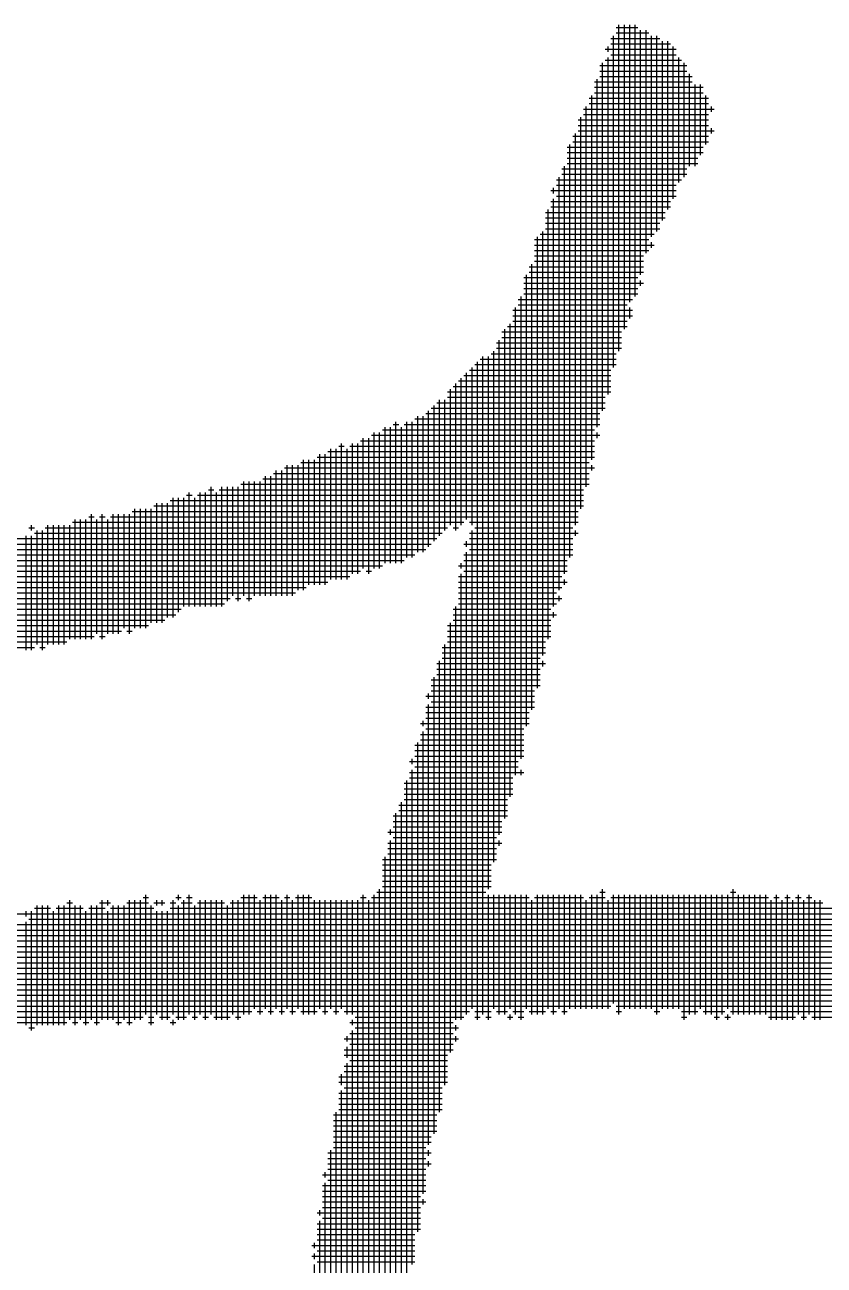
# Model space of a CAD drawing. Header units: feet. Extents: x 0 to 336400, y 0 to 237600.
# Drawn here: x 214969 to 215525, y 11275 to 12138 of the extents above; entities that cross this region are included whole.
import ezdxf

# ---------------------------------------------------------------- set-up
doc = ezdxf.new("R2010")
doc.units = ezdxf.units.FT
doc.header["$LTSCALE"] = 2200
doc.header["$MEASUREMENT"] = 0
doc.layers.add('CX-MISC', color=2, linetype='CONTINUOUS')

msp = doc.modelspace()

# ---------------------------------------------------------------- linework, layer by layer
at = {"layer": 'CX-MISC'}
for p, q in [((215379.93, 12135.91, 9817.04), (215395.05, 12135.91, 9817.04)), ((215381.82, 11911, 9817.04), (215381.82, 12137.8, 9817.04)), ((215385.6, 11926.12, 9817.04), (215385.6, 12137.8, 9817.04)), ((215389.38, 11945.02, 9817.04), (215389.38, 12137.8, 9817.04)), ((215393.16, 11948.8, 9817.04), (215393.16, 12137.8, 9817.04)), ((215396.94, 11963.92, 9817.04), (215396.94, 12134.02, 9817.04)), ((215400.72, 11979.04, 9817.04), (215400.72, 12134.02, 9817.04)), ((215376.15, 12128.35, 9817.04), (215410.17, 12128.35, 9817.04)), ((215378.04, 11899.66, 9817.04), (215378.04, 12130.24, 9817.04)), ((215379.93, 12132.13, 9817.04), (215402.61, 12132.13, 9817.04)), ((215404.5, 11990.38, 9817.04), (215404.5, 12130.24, 9817.04)), ((215408.28, 11994.16, 9817.04), (215408.28, 12130.24, 9817.04)), ((215412.06, 12001.72, 9817.04), (215412.06, 12126.46, 9817.04)), ((215415.84, 12009.28, 9817.04), (215415.84, 12126.46, 9817.04)), ((215372.37, 12120.79, 9817.04), (215421.51, 12120.79, 9817.04)), ((215374.26, 12118.9, 9817.04), (215374.26, 12122.68, 9817.04)), ((215376.15, 12124.57, 9817.04), (215417.73, 12124.57, 9817.04)), ((215376.15, 12117.01, 9817.04), (215421.51, 12117.01, 9817.04)), ((215419.62, 12016.84, 9817.04), (215419.62, 12122.68, 9817.04)), ((215368.59, 12109.45, 9817.04), (215429.07, 12109.45, 9817.04)), ((215370.48, 11869.42, 9817.04), (215370.48, 12111.34, 9817.04)), ((215372.37, 12113.23, 9817.04), (215425.29, 12113.23, 9817.04)), ((215374.26, 11880.76, 9817.04), (215374.26, 12115.12, 9817.04)), ((215423.4, 12028.18, 9817.04), (215423.4, 12115.12, 9817.04)), ((215427.18, 12031.96, 9817.04), (215427.18, 12111.34, 9817.04)), ((215366.7, 11858.08, 9817.04), (215366.7, 12100, 9817.04)), ((215368.59, 12105.67, 9817.04), (215429.07, 12105.67, 9817.04)), ((215368.59, 12101.89, 9817.04), (215432.85, 12101.89, 9817.04)), ((215430.96, 12039.52, 9817.04), (215430.96, 12103.78, 9817.04)), ((215364.81, 12098.11, 9817.04), (215432.85, 12098.11, 9817.04)), ((215364.81, 12094.33, 9817.04), (215440.41, 12094.33, 9817.04)), ((215364.81, 12090.55, 9817.04), (215440.41, 12090.55, 9817.04)), ((215434.74, 12039.52, 9817.04), (215434.74, 12096.22, 9817.04)), ((215438.52, 12047.08, 9817.04), (215438.52, 12096.22, 9817.04)), ((215361.03, 12086.77, 9817.04), (215444.19, 12086.77, 9817.04)), ((215361.03, 12082.99, 9817.04), (215444.19, 12082.99, 9817.04)), ((215362.92, 11835.4, 9817.04), (215362.92, 12088.66, 9817.04)), ((215442.3, 12054.64, 9817.04), (215442.3, 12088.66, 9817.04)), ((215355.36, 11801.38, 9817.04), (215355.36, 12073.54, 9817.04)), ((215357.25, 12079.21, 9817.04), (215447.97, 12079.21, 9817.04)), ((215357.25, 12075.43, 9817.04), (215444.19, 12075.43, 9817.04)), ((215359.14, 11816.5, 9817.04), (215359.14, 12081.1, 9817.04)), ((215446.08, 12077.32, 9817.04), (215446.08, 12081.1, 9817.04)), ((215353.47, 12071.65, 9817.04), (215444.19, 12071.65, 9817.04)), ((215353.47, 12067.87, 9817.04), (215444.19, 12067.87, 9817.04)), ((215446.08, 12062.2, 9817.04), (215446.08, 12065.98, 9817.04)), ((215349.69, 12060.31, 9817.04), (215444.19, 12060.31, 9817.04)), ((215349.69, 12056.53, 9817.04), (215444.19, 12056.53, 9817.04)), ((215351.58, 11790.04, 9817.04), (215351.58, 12062.2, 9817.04)), ((215353.47, 12064.09, 9817.04), (215447.97, 12064.09, 9817.04)), ((215345.91, 12052.75, 9817.04), (215440.41, 12052.75, 9817.04)), ((215345.91, 12048.97, 9817.04), (215440.41, 12048.97, 9817.04)), ((215347.8, 11767.36, 9817.04), (215347.8, 12054.64, 9817.04)), ((215344.02, 11756.02, 9817.04), (215344.02, 12039.52, 9817.04)), ((215345.91, 12045.19, 9817.04), (215436.63, 12045.19, 9817.04)), ((215345.91, 12041.41, 9817.04), (215436.63, 12041.41, 9817.04)), ((215338.35, 12030.07, 9817.04), (215425.29, 12030.07, 9817.04)), ((215340.24, 11744.68, 9817.04), (215340.24, 12031.96, 9817.04)), ((215342.13, 12037.63, 9817.04), (215429.07, 12037.63, 9817.04)), ((215342.13, 12033.85, 9817.04), (215429.07, 12033.85, 9817.04)), ((215334.57, 12022.51, 9817.04), (215421.51, 12022.51, 9817.04)), ((215336.46, 12020.62, 9817.04), (215336.46, 12024.4, 9817.04)), ((215338.35, 12026.29, 9817.04), (215421.51, 12026.29, 9817.04)), ((215334.57, 12014.95, 9817.04), (215417.73, 12014.95, 9817.04)), ((215336.46, 11733.34, 9817.04), (215336.46, 12016.84, 9817.04)), ((215338.35, 12018.73, 9817.04), (215421.51, 12018.73, 9817.04)), ((215330.79, 12007.39, 9817.04), (215413.95, 12007.39, 9817.04)), ((215332.68, 11710.66, 9817.04), (215332.68, 12009.28, 9817.04)), ((215334.57, 12011.17, 9817.04), (215417.73, 12011.17, 9817.04)), ((215330.79, 12003.61, 9817.04), (215413.95, 12003.61, 9817.04)), ((215330.79, 11999.83, 9817.04), (215410.17, 11999.83, 9817.04)), ((215330.79, 11996.05, 9817.04), (215410.17, 11996.05, 9817.04)), ((215323.23, 11988.49, 9817.04), (215402.61, 11988.49, 9817.04)), ((215325.12, 11676.64, 9817.04), (215325.12, 11990.38, 9817.04)), ((215327.01, 11992.27, 9817.04), (215406.39, 11992.27, 9817.04)), ((215328.9, 11699.32, 9817.04), (215328.9, 11994.16, 9817.04)), ((215323.23, 11984.71, 9817.04), (215406.39, 11984.71, 9817.04)), ((215323.23, 11980.93, 9817.04), (215402.61, 11980.93, 9817.04)), ((215404.5, 11982.82, 9817.04), (215404.5, 11986.6, 9817.04)), ((215319.45, 11969.59, 9817.04), (215398.83, 11969.59, 9817.04)), ((215321.34, 11661.52, 9817.04), (215321.34, 11971.48, 9817.04)), ((215323.23, 11977.15, 9817.04), (215398.83, 11977.15, 9817.04)), ((215323.23, 11973.37, 9817.04), (215398.83, 11973.37, 9817.04)), ((215315.67, 11962.03, 9817.04), (215395.05, 11962.03, 9817.04)), ((215317.56, 11650.18, 9817.04), (215317.56, 11963.92, 9817.04)), ((215319.45, 11965.81, 9817.04), (215398.83, 11965.81, 9817.04)), ((215315.67, 11958.25, 9817.04), (215398.83, 11958.25, 9817.04)), ((215315.67, 11954.47, 9817.04), (215395.05, 11954.47, 9817.04)), ((215396.94, 11956.36, 9817.04), (215396.94, 11960.14, 9817.04)), ((215311.89, 11946.91, 9817.04), (215391.27, 11946.91, 9817.04)), ((215313.78, 11627.5, 9817.04), (215313.78, 11948.8, 9817.04)), ((215315.67, 11950.69, 9817.04), (215395.05, 11950.69, 9817.04)), ((215308.11, 11939.35, 9817.04), (215391.27, 11939.35, 9817.04)), ((215308.11, 11935.57, 9817.04), (215391.27, 11935.57, 9817.04)), ((215310, 11616.16, 9817.04), (215310, 11941.24, 9817.04)), ((215311.89, 11943.13, 9817.04), (215387.49, 11943.13, 9817.04)), ((215389.38, 11933.68, 9817.04), (215389.38, 11941.24, 9817.04)), ((215304.33, 11928.01, 9817.04), (215387.49, 11928.01, 9817.04)), ((215306.22, 11601.04, 9817.04), (215306.22, 11929.9, 9817.04)), ((215308.11, 11931.79, 9817.04), (215387.49, 11931.79, 9817.04)), ((215298.66, 11574.58, 9817.04), (215298.66, 11918.56, 9817.04)), ((215300.55, 11924.23, 9817.04), (215383.71, 11924.23, 9817.04)), ((215300.55, 11920.45, 9817.04), (215383.71, 11920.45, 9817.04)), ((215302.44, 11585.92, 9817.04), (215302.44, 11926.12, 9817.04)), ((215292.99, 11909.11, 9817.04), (215379.93, 11909.11, 9817.04)), ((215294.88, 11555.68, 9817.04), (215294.88, 11911, 9817.04)), ((215296.77, 11916.67, 9817.04), (215383.71, 11916.67, 9817.04)), ((215296.77, 11912.89, 9817.04), (215383.71, 11912.89, 9817.04)), ((215281.65, 11901.55, 9817.04), (215379.93, 11901.55, 9817.04)), ((215283.54, 11446.06, 9817.04), (215283.54, 11903.44, 9817.04)), ((215285.43, 11905.33, 9817.04), (215379.93, 11905.33, 9817.04)), ((215287.32, 11449.84, 9817.04), (215287.32, 11907.22, 9817.04)), ((215291.1, 11536.78, 9817.04), (215291.1, 11907.22, 9817.04)), ((215272.2, 11790.04, 9817.04), (215272.2, 11892.1, 9817.04)), ((215274.09, 11893.99, 9817.04), (215376.15, 11893.99, 9817.04)), ((215275.98, 11793.82, 9817.04), (215275.98, 11895.88, 9817.04)), ((215277.87, 11897.77, 9817.04), (215376.15, 11897.77, 9817.04)), ((215279.76, 11790.04, 9817.04), (215279.76, 11899.66, 9817.04)), ((215264.64, 11790.04, 9817.04), (215264.64, 11884.54, 9817.04)), ((215266.53, 11886.43, 9817.04), (215376.15, 11886.43, 9817.04)), ((215268.42, 11786.26, 9817.04), (215268.42, 11888.32, 9817.04)), ((215270.31, 11890.21, 9817.04), (215376.15, 11890.21, 9817.04)), ((215255.19, 11875.09, 9817.04), (215372.37, 11875.09, 9817.04)), ((215257.08, 11782.48, 9817.04), (215257.08, 11876.98, 9817.04)), ((215260.86, 11786.26, 9817.04), (215260.86, 11876.98, 9817.04)), ((215262.75, 11882.65, 9817.04), (215376.15, 11882.65, 9817.04)), ((215262.75, 11878.87, 9817.04), (215372.37, 11878.87, 9817.04)), ((215247.63, 11867.53, 9817.04), (215368.59, 11867.53, 9817.04)), ((215249.52, 11774.92, 9817.04), (215249.52, 11869.42, 9817.04)), ((215251.41, 11871.31, 9817.04), (215372.37, 11871.31, 9817.04)), ((215253.3, 11778.7, 9817.04), (215253.3, 11873.2, 9817.04)), ((215219.28, 11763.58, 9817.04), (215219.28, 11858.08, 9817.04)), ((215223.06, 11763.58, 9817.04), (215223.06, 11858.08, 9817.04)), ((215224.95, 11859.97, 9817.04), (215228.73, 11859.97, 9817.04)), ((215226.84, 11763.58, 9817.04), (215226.84, 11861.86, 9817.04)), ((215230.62, 11763.58, 9817.04), (215230.62, 11858.08, 9817.04)), ((215232.51, 11859.97, 9817.04), (215368.59, 11859.97, 9817.04)), ((215234.4, 11767.36, 9817.04), (215234.4, 11861.86, 9817.04)), ((215238.18, 11767.36, 9817.04), (215238.18, 11861.86, 9817.04)), ((215240.07, 11863.75, 9817.04), (215368.59, 11863.75, 9817.04)), ((215241.96, 11771.14, 9817.04), (215241.96, 11865.64, 9817.04)), ((215245.74, 11771.14, 9817.04), (215245.74, 11865.64, 9817.04)), ((215204.16, 11759.8, 9817.04), (215204.16, 11850.52, 9817.04)), ((215207.94, 11756.02, 9817.04), (215207.94, 11850.52, 9817.04)), ((215209.83, 11852.41, 9817.04), (215368.59, 11852.41, 9817.04)), ((215211.72, 11759.8, 9817.04), (215211.72, 11854.3, 9817.04)), ((215215.5, 11759.8, 9817.04), (215215.5, 11854.3, 9817.04)), ((215217.39, 11856.19, 9817.04), (215364.81, 11856.19, 9817.04)), ((215366.7, 11850.52, 9817.04), (215366.7, 11854.3, 9817.04)), ((215179.59, 11841.07, 9817.04), (215364.81, 11841.07, 9817.04)), ((215181.48, 11752.24, 9817.04), (215181.48, 11842.96, 9817.04)), ((215185.26, 11752.24, 9817.04), (215185.26, 11842.96, 9817.04)), ((215187.15, 11844.85, 9817.04), (215190.93, 11844.85, 9817.04)), ((215189.04, 11752.24, 9817.04), (215189.04, 11846.74, 9817.04)), ((215192.82, 11752.24, 9817.04), (215192.82, 11842.96, 9817.04)), ((215194.71, 11844.85, 9817.04), (215364.81, 11844.85, 9817.04)), ((215196.6, 11756.02, 9817.04), (215196.6, 11846.74, 9817.04)), ((215200.38, 11756.02, 9817.04), (215200.38, 11846.74, 9817.04)), ((215202.27, 11848.63, 9817.04), (215364.81, 11848.63, 9817.04)), ((215151.24, 11740.9, 9817.04), (215151.24, 11831.62, 9817.04)), ((215155.02, 11740.9, 9817.04), (215155.02, 11831.62, 9817.04)), ((215158.8, 11744.68, 9817.04), (215158.8, 11831.62, 9817.04)), ((215160.69, 11833.51, 9817.04), (215361.03, 11833.51, 9817.04)), ((215162.58, 11744.68, 9817.04), (215162.58, 11835.4, 9817.04)), ((215166.36, 11748.46, 9817.04), (215166.36, 11835.4, 9817.04)), ((215170.14, 11748.46, 9817.04), (215170.14, 11835.4, 9817.04)), ((215172.03, 11837.29, 9817.04), (215364.81, 11837.29, 9817.04)), ((215173.92, 11748.46, 9817.04), (215173.92, 11839.18, 9817.04)), ((215177.7, 11748.46, 9817.04), (215177.7, 11839.18, 9817.04)), ((215362.92, 11827.84, 9817.04), (215362.92, 11831.62, 9817.04)), ((215136.12, 11740.9, 9817.04), (215136.12, 11824.06, 9817.04)), ((215139.9, 11740.9, 9817.04), (215139.9, 11824.06, 9817.04)), ((215141.79, 11825.95, 9817.04), (215361.03, 11825.95, 9817.04)), ((215143.68, 11740.9, 9817.04), (215143.68, 11827.84, 9817.04)), ((215147.46, 11740.9, 9817.04), (215147.46, 11827.84, 9817.04)), ((215149.35, 11829.73, 9817.04), (215364.81, 11829.73, 9817.04)), ((215096.43, 11814.61, 9817.04), (215100.21, 11814.61, 9817.04)), ((215098.32, 11733.34, 9817.04), (215098.32, 11816.5, 9817.04)), ((215103.99, 11814.61, 9817.04), (215357.25, 11814.61, 9817.04)), ((215105.88, 11733.34, 9817.04), (215105.88, 11816.5, 9817.04)), ((215109.66, 11737.12, 9817.04), (215109.66, 11816.5, 9817.04)), ((215113.44, 11740.9, 9817.04), (215113.44, 11816.5, 9817.04)), ((215117.22, 11737.12, 9817.04), (215117.22, 11816.5, 9817.04)), ((215119.11, 11818.39, 9817.04), (215361.03, 11818.39, 9817.04)), ((215121, 11740.9, 9817.04), (215121, 11820.28, 9817.04)), ((215124.78, 11737.12, 9817.04), (215124.78, 11820.28, 9817.04)), ((215128.56, 11740.9, 9817.04), (215128.56, 11820.28, 9817.04)), ((215132.34, 11740.9, 9817.04), (215132.34, 11820.28, 9817.04)), ((215134.23, 11822.17, 9817.04), (215361.03, 11822.17, 9817.04)), ((215069.97, 11807.05, 9817.04), (215357.25, 11807.05, 9817.04)), ((215071.86, 11725.78, 9817.04), (215071.86, 11808.94, 9817.04)), ((215075.64, 11729.56, 9817.04), (215075.64, 11808.94, 9817.04)), ((215079.42, 11733.34, 9817.04), (215079.42, 11808.94, 9817.04)), ((215081.31, 11810.83, 9817.04), (215085.09, 11810.83, 9817.04)), ((215083.2, 11733.34, 9817.04), (215083.2, 11812.72, 9817.04)), ((215086.98, 11733.34, 9817.04), (215086.98, 11808.94, 9817.04)), ((215088.87, 11810.83, 9817.04), (215357.25, 11810.83, 9817.04)), ((215090.76, 11733.34, 9817.04), (215090.76, 11812.72, 9817.04)), ((215094.54, 11733.34, 9817.04), (215094.54, 11812.72, 9817.04)), ((215102.1, 11733.34, 9817.04), (215102.1, 11812.72, 9817.04)), ((215015.16, 11710.66, 9817.04), (215015.16, 11797.6, 9817.04)), ((215022.72, 11710.66, 9817.04), (215022.72, 11797.6, 9817.04)), ((215030.28, 11714.44, 9817.04), (215030.28, 11797.6, 9817.04)), ((215034.06, 11714.44, 9817.04), (215034.06, 11797.6, 9817.04)), ((215037.84, 11718.22, 9817.04), (215037.84, 11797.6, 9817.04)), ((215041.62, 11714.44, 9817.04), (215041.62, 11797.6, 9817.04)), ((215043.51, 11799.49, 9817.04), (215353.47, 11799.49, 9817.04)), ((215045.4, 11718.22, 9817.04), (215045.4, 11801.38, 9817.04)), ((215049.18, 11718.22, 9817.04), (215049.18, 11801.38, 9817.04)), ((215052.96, 11718.22, 9817.04), (215052.96, 11801.38, 9817.04)), ((215056.74, 11722, 9817.04), (215056.74, 11801.38, 9817.04)), ((215058.63, 11803.27, 9817.04), (215357.25, 11803.27, 9817.04)), ((215060.52, 11722, 9817.04), (215060.52, 11805.16, 9817.04)), ((215064.3, 11722, 9817.04), (215064.3, 11805.16, 9817.04)), ((215068.08, 11725.78, 9817.04), (215068.08, 11805.16, 9817.04)), ((214973.58, 11786.26, 9817.04), (214973.58, 11790.04, 9817.04)), ((214984.92, 11706.88, 9817.04), (214984.92, 11790.04, 9817.04)), ((214988.7, 11706.88, 9817.04), (214988.7, 11790.04, 9817.04)), ((214992.48, 11706.88, 9817.04), (214992.48, 11790.04, 9817.04)), ((214996.26, 11706.88, 9817.04), (214996.26, 11790.04, 9817.04)), ((215000.04, 11710.66, 9817.04), (215000.04, 11790.04, 9817.04)), ((215001.93, 11791.93, 9817.04), (215274.09, 11791.93, 9817.04)), ((215003.82, 11710.66, 9817.04), (215003.82, 11793.82, 9817.04)), ((215007.6, 11710.66, 9817.04), (215007.6, 11793.82, 9817.04)), ((215011.38, 11710.66, 9817.04), (215011.38, 11793.82, 9817.04)), ((215013.27, 11795.71, 9817.04), (215017.05, 11795.71, 9817.04)), ((215018.94, 11714.44, 9817.04), (215018.94, 11793.82, 9817.04)), ((215020.83, 11795.71, 9817.04), (215024.61, 11795.71, 9817.04)), ((215026.5, 11714.44, 9817.04), (215026.5, 11793.82, 9817.04)), ((215028.39, 11795.71, 9817.04), (215353.47, 11795.71, 9817.04)), ((215277.87, 11791.93, 9817.04), (215353.47, 11791.93, 9817.04)), ((214952.79, 11780.59, 9817.04), (215255.19, 11780.59, 9817.04)), ((214969.8, 11703.1, 9817.04), (214969.8, 11782.48, 9817.04)), ((214971.69, 11788.15, 9817.04), (214975.47, 11788.15, 9817.04)), ((214973.58, 11703.1, 9817.04), (214973.58, 11782.48, 9817.04)), ((214975.47, 11784.37, 9817.04), (215258.97, 11784.37, 9817.04)), ((214977.36, 11706.88, 9817.04), (214977.36, 11786.26, 9817.04)), ((214981.14, 11703.1, 9817.04), (214981.14, 11786.26, 9817.04)), ((214983.03, 11788.15, 9817.04), (215262.75, 11788.15, 9817.04)), ((215266.53, 11788.15, 9817.04), (215270.31, 11788.15, 9817.04)), ((215277.87, 11784.37, 9817.04), (215353.47, 11784.37, 9817.04)), ((215277.87, 11780.59, 9817.04), (215349.69, 11780.59, 9817.04)), ((215279.76, 11453.62, 9817.04), (215279.76, 11786.26, 9817.04)), ((215281.65, 11788.15, 9817.04), (215349.69, 11788.15, 9817.04)), ((215351.58, 11782.48, 9817.04), (215351.58, 11786.26, 9817.04)), ((214930.11, 11773.03, 9817.04), (215247.63, 11773.03, 9817.04)), ((214941.45, 11776.81, 9817.04), (215251.41, 11776.81, 9817.04)), ((215274.09, 11776.81, 9817.04), (215349.69, 11776.81, 9817.04)), ((215275.98, 11774.92, 9817.04), (215275.98, 11778.7, 9817.04)), ((215275.98, 11449.84, 9817.04), (215275.98, 11771.14, 9817.04)), ((215277.87, 11773.03, 9817.04), (215349.69, 11773.03, 9817.04)), ((214850.73, 11765.47, 9817.04), (215232.51, 11765.47, 9817.04)), ((214884.75, 11769.25, 9817.04), (215240.07, 11769.25, 9817.04)), ((215272.2, 11759.8, 9817.04), (215272.2, 11763.58, 9817.04)), ((215274.09, 11769.25, 9817.04), (215349.69, 11769.25, 9817.04)), ((215274.09, 11765.47, 9817.04), (215345.91, 11765.47, 9817.04)), ((214805.37, 11754.13, 9817.04), (215194.71, 11754.13, 9817.04)), ((214820.49, 11757.91, 9817.04), (215202.27, 11757.91, 9817.04)), ((214831.83, 11761.69, 9817.04), (215217.39, 11761.69, 9817.04)), ((215206.05, 11757.91, 9817.04), (215209.83, 11757.91, 9817.04)), ((215270.31, 11761.69, 9817.04), (215345.91, 11761.69, 9817.04)), ((215270.31, 11754.13, 9817.04), (215342.13, 11754.13, 9817.04)), ((215272.2, 11446.06, 9817.04), (215272.2, 11756.02, 9817.04)), ((215274.09, 11757.91, 9817.04), (215345.91, 11757.91, 9817.04)), ((214756.23, 11746.57, 9817.04), (215164.47, 11746.57, 9817.04)), ((214782.69, 11750.35, 9817.04), (215179.59, 11750.35, 9817.04)), ((215270.31, 11750.35, 9817.04), (215345.91, 11750.35, 9817.04)), ((215270.31, 11746.57, 9817.04), (215342.13, 11746.57, 9817.04)), ((215344.02, 11748.46, 9817.04), (215344.02, 11752.24, 9817.04)), ((214695.75, 11739.01, 9817.04), (215111.55, 11739.01, 9817.04)), ((214729.77, 11742.79, 9817.04), (215156.91, 11742.79, 9817.04)), ((215115.33, 11739.01, 9817.04), (215119.11, 11739.01, 9817.04)), ((215122.89, 11739.01, 9817.04), (215126.67, 11739.01, 9817.04)), ((215270.31, 11742.79, 9817.04), (215338.35, 11742.79, 9817.04)), ((215270.31, 11739.01, 9817.04), (215342.13, 11739.01, 9817.04)), ((215340.24, 11737.12, 9817.04), (215340.24, 11740.9, 9817.04)), ((214661.73, 11731.45, 9817.04), (215077.53, 11731.45, 9817.04)), ((214673.07, 11735.23, 9817.04), (215107.77, 11735.23, 9817.04)), ((215266.53, 11731.45, 9817.04), (215334.57, 11731.45, 9817.04)), ((215268.42, 11446.06, 9817.04), (215268.42, 11733.34, 9817.04)), ((215270.31, 11735.23, 9817.04), (215338.35, 11735.23, 9817.04)), ((215336.46, 11725.78, 9817.04), (215336.46, 11729.56, 9817.04)), ((214574.79, 11720.11, 9817.04), (215054.85, 11720.11, 9817.04)), ((214593.69, 11723.89, 9817.04), (215066.19, 11723.89, 9817.04)), ((214642.83, 11727.67, 9817.04), (215073.75, 11727.67, 9817.04)), ((215262.75, 11720.11, 9817.04), (215334.57, 11720.11, 9817.04)), ((215264.64, 11423.38, 9817.04), (215264.64, 11722, 9817.04)), ((215266.53, 11727.67, 9817.04), (215338.35, 11727.67, 9817.04)), ((215266.53, 11723.89, 9817.04), (215334.57, 11723.89, 9817.04)), ((214291.29, 11716.33, 9817.04), (215035.95, 11716.33, 9817.04)), ((214295.07, 11712.55, 9817.04), (215017.05, 11712.55, 9817.04)), ((215020.83, 11712.55, 9817.04), (215024.61, 11712.55, 9817.04)), ((215039.73, 11716.33, 9817.04), (215043.51, 11716.33, 9817.04)), ((215262.75, 11716.33, 9817.04), (215334.57, 11716.33, 9817.04)), ((215262.75, 11712.55, 9817.04), (215334.57, 11712.55, 9817.04)), ((214302.63, 11708.77, 9817.04), (214998.15, 11708.77, 9817.04)), ((214306.41, 11704.99, 9817.04), (214975.47, 11704.99, 9817.04)), ((214979.25, 11704.99, 9817.04), (214983.03, 11704.99, 9817.04)), ((215258.97, 11704.99, 9817.04), (215330.79, 11704.99, 9817.04)), ((215260.86, 11400.7, 9817.04), (215260.86, 11706.88, 9817.04)), ((215262.75, 11708.77, 9817.04), (215330.79, 11708.77, 9817.04)), ((215255.19, 11693.65, 9817.04), (215330.79, 11693.65, 9817.04)), ((215257.08, 11381.8, 9817.04), (215257.08, 11695.54, 9817.04)), ((215258.97, 11701.21, 9817.04), (215330.79, 11701.21, 9817.04)), ((215258.97, 11697.43, 9817.04), (215327.01, 11697.43, 9817.04)), ((215328.9, 11691.76, 9817.04), (215328.9, 11695.54, 9817.04)), ((215255.19, 11689.87, 9817.04), (215327.01, 11689.87, 9817.04)), ((215255.19, 11686.09, 9817.04), (215327.01, 11686.09, 9817.04)), ((215251.41, 11682.31, 9817.04), (215327.01, 11682.31, 9817.04)), ((215251.41, 11678.53, 9817.04), (215327.01, 11678.53, 9817.04)), ((215253.3, 11366.68, 9817.04), (215253.3, 11684.2, 9817.04)), ((215247.63, 11670.97, 9817.04), (215323.23, 11670.97, 9817.04)), ((215249.52, 11669.08, 9817.04), (215249.52, 11672.86, 9817.04)), ((215251.41, 11674.75, 9817.04), (215323.23, 11674.75, 9817.04)), ((215247.63, 11663.41, 9817.04), (215323.23, 11663.41, 9817.04)), ((215247.63, 11659.63, 9817.04), (215319.45, 11659.63, 9817.04)), ((215249.52, 11359.12, 9817.04), (215249.52, 11665.3, 9817.04)), ((215251.41, 11667.19, 9817.04), (215323.23, 11667.19, 9817.04)), ((215243.85, 11652.07, 9817.04), (215319.45, 11652.07, 9817.04)), ((215245.74, 11650.18, 9817.04), (215245.74, 11653.96, 9817.04)), ((215247.63, 11655.85, 9817.04), (215319.45, 11655.85, 9817.04)), ((215243.85, 11644.51, 9817.04), (215315.67, 11644.51, 9817.04)), ((215245.74, 11325.1, 9817.04), (215245.74, 11646.4, 9817.04)), ((215247.63, 11648.29, 9817.04), (215315.67, 11648.29, 9817.04)), ((215240.07, 11636.95, 9817.04), (215315.67, 11636.95, 9817.04)), ((215240.07, 11633.17, 9817.04), (215315.67, 11633.17, 9817.04)), ((215241.96, 11298.64, 9817.04), (215241.96, 11638.84, 9817.04)), ((215243.85, 11640.73, 9817.04), (215315.67, 11640.73, 9817.04)), ((215236.29, 11625.61, 9817.04), (215311.89, 11625.61, 9817.04)), ((215238.18, 11623.72, 9817.04), (215238.18, 11627.5, 9817.04)), ((215240.07, 11629.39, 9817.04), (215315.67, 11629.39, 9817.04)), ((215236.29, 11618.05, 9817.04), (215315.67, 11618.05, 9817.04)), ((215238.18, 11275.96, 9817.04), (215238.18, 11619.94, 9817.04)), ((215240.07, 11621.83, 9817.04), (215311.89, 11621.83, 9817.04)), ((215313.78, 11616.16, 9817.04), (215313.78, 11619.94, 9817.04)), ((215232.51, 11610.49, 9817.04), (215308.11, 11610.49, 9817.04)), ((215234.4, 11249.5, 9817.04), (215234.4, 11612.38, 9817.04)), ((215236.29, 11614.27, 9817.04), (215308.11, 11614.27, 9817.04)), ((215232.51, 11606.71, 9817.04), (215308.11, 11606.71, 9817.04)), ((215232.51, 11602.93, 9817.04), (215308.11, 11602.93, 9817.04)), ((215232.51, 11599.15, 9817.04), (215304.33, 11599.15, 9817.04)), ((215228.73, 11595.37, 9817.04), (215304.33, 11595.37, 9817.04)), ((215228.73, 11591.59, 9817.04), (215304.33, 11591.59, 9817.04)), ((215230.62, 11219.26, 9817.04), (215230.62, 11597.26, 9817.04)), ((215224.95, 11587.81, 9817.04), (215304.33, 11587.81, 9817.04)), ((215224.95, 11584.03, 9817.04), (215300.55, 11584.03, 9817.04)), ((215226.84, 11207.92, 9817.04), (215226.84, 11589.7, 9817.04)), ((215221.17, 11576.47, 9817.04), (215300.55, 11576.47, 9817.04)), ((215223.06, 11574.58, 9817.04), (215223.06, 11578.36, 9817.04)), ((215224.95, 11580.25, 9817.04), (215300.55, 11580.25, 9817.04)), ((215221.17, 11568.91, 9817.04), (215300.55, 11568.91, 9817.04)), ((215221.17, 11565.13, 9817.04), (215296.77, 11565.13, 9817.04)), ((215223.06, 11189.02, 9817.04), (215223.06, 11570.8, 9817.04)), ((215224.95, 11572.69, 9817.04), (215296.77, 11572.69, 9817.04)), ((215298.66, 11567.02, 9817.04), (215298.66, 11570.8, 9817.04)), ((215217.39, 11557.57, 9817.04), (215296.77, 11557.57, 9817.04)), ((215219.28, 11143.66, 9817.04), (215219.28, 11559.46, 9817.04)), ((215221.17, 11561.35, 9817.04), (215296.77, 11561.35, 9817.04)), ((215217.39, 11553.79, 9817.04), (215292.99, 11553.79, 9817.04)), ((215217.39, 11550.01, 9817.04), (215292.99, 11550.01, 9817.04)), ((215217.39, 11546.23, 9817.04), (215292.99, 11546.23, 9817.04)), ((215217.39, 11542.45, 9817.04), (215292.99, 11542.45, 9817.04)), ((215217.39, 11538.67, 9817.04), (215292.99, 11538.67, 9817.04)), ((215051.07, 11531.11, 9817.04), (215054.85, 11531.11, 9817.04)), ((215052.96, 11449.84, 9817.04), (215052.96, 11533, 9817.04)), ((215073.75, 11531.11, 9817.04), (215077.53, 11531.11, 9817.04)), ((215075.64, 11529.22, 9817.04), (215075.64, 11533, 9817.04)), ((215081.31, 11531.11, 9817.04), (215085.09, 11531.11, 9817.04)), ((215083.2, 11449.84, 9817.04), (215083.2, 11533, 9817.04)), ((215119.11, 11531.11, 9817.04), (215130.45, 11531.11, 9817.04)), ((215121, 11449.84, 9817.04), (215121, 11533, 9817.04)), ((215124.78, 11449.84, 9817.04), (215124.78, 11533, 9817.04)), ((215128.56, 11453.62, 9817.04), (215128.56, 11533, 9817.04)), ((215134.23, 11531.11, 9817.04), (215145.57, 11531.11, 9817.04)), ((215136.12, 11453.62, 9817.04), (215136.12, 11533, 9817.04)), ((215139.9, 11449.84, 9817.04), (215139.9, 11533, 9817.04)), ((215143.68, 11453.62, 9817.04), (215143.68, 11533, 9817.04)), ((215149.35, 11531.11, 9817.04), (215153.13, 11531.11, 9817.04)), ((215151.24, 11453.62, 9817.04), (215151.24, 11533, 9817.04)), ((215156.91, 11531.11, 9817.04), (215168.25, 11531.11, 9817.04)), ((215158.8, 11453.62, 9817.04), (215158.8, 11533, 9817.04)), ((215162.58, 11449.84, 9817.04), (215162.58, 11533, 9817.04)), ((215166.36, 11449.84, 9817.04), (215166.36, 11533, 9817.04)), ((215202.27, 11531.11, 9817.04), (215206.05, 11531.11, 9817.04)), ((215204.16, 11041.6, 9817.04), (215204.16, 11533, 9817.04)), ((215209.83, 11531.11, 9817.04), (215319.45, 11531.11, 9817.04)), ((215211.72, 11109.64, 9817.04), (215211.72, 11533, 9817.04)), ((215213.61, 11534.89, 9817.04), (215289.21, 11534.89, 9817.04)), ((215215.5, 11132.32, 9817.04), (215215.5, 11536.78, 9817.04)), ((215291.1, 11446.06, 9817.04), (215291.1, 11533, 9817.04)), ((215294.88, 11453.62, 9817.04), (215294.88, 11533, 9817.04)), ((215298.66, 11449.84, 9817.04), (215298.66, 11533, 9817.04)), ((215302.44, 11449.84, 9817.04), (215302.44, 11533, 9817.04)), ((215306.22, 11453.62, 9817.04), (215306.22, 11533, 9817.04)), ((215310, 11449.84, 9817.04), (215310, 11533, 9817.04)), ((215313.78, 11446.06, 9817.04), (215313.78, 11533, 9817.04)), ((215317.56, 11453.62, 9817.04), (215317.56, 11533, 9817.04)), ((215323.23, 11531.11, 9817.04), (215357.25, 11531.11, 9817.04)), ((215325.12, 11449.84, 9817.04), (215325.12, 11533, 9817.04)), ((215328.9, 11449.84, 9817.04), (215328.9, 11533, 9817.04)), ((215332.68, 11453.62, 9817.04), (215332.68, 11533, 9817.04)), ((215336.46, 11449.84, 9817.04), (215336.46, 11533, 9817.04)), ((215340.24, 11453.62, 9817.04), (215340.24, 11533, 9817.04)), ((215344.02, 11449.84, 9817.04), (215344.02, 11533, 9817.04)), ((215347.8, 11453.62, 9817.04), (215347.8, 11533, 9817.04)), ((215351.58, 11453.62, 9817.04), (215351.58, 11533, 9817.04)), ((215355.36, 11453.62, 9817.04), (215355.36, 11533, 9817.04)), ((215361.03, 11531.11, 9817.04), (215372.37, 11531.11, 9817.04)), ((215362.92, 11453.62, 9817.04), (215362.92, 11533, 9817.04)), ((215366.7, 11453.62, 9817.04), (215366.7, 11533, 9817.04)), ((215368.59, 11534.89, 9817.04), (215372.37, 11534.89, 9817.04)), ((215370.48, 11453.62, 9817.04), (215370.48, 11536.78, 9817.04)), ((215376.15, 11531.11, 9817.04), (215485.77, 11531.11, 9817.04)), ((215378.04, 11457.4, 9817.04), (215378.04, 11533, 9817.04)), ((215381.82, 11449.84, 9817.04), (215381.82, 11533, 9817.04)), ((215385.6, 11453.62, 9817.04), (215385.6, 11533, 9817.04)), ((215389.38, 11453.62, 9817.04), (215389.38, 11533, 9817.04)), ((215393.16, 11453.62, 9817.04), (215393.16, 11533, 9817.04)), ((215396.94, 11453.62, 9817.04), (215396.94, 11533, 9817.04)), ((215400.72, 11453.62, 9817.04), (215400.72, 11533, 9817.04)), ((215404.5, 11453.62, 9817.04), (215404.5, 11533, 9817.04)), ((215408.28, 11449.84, 9817.04), (215408.28, 11533, 9817.04)), ((215412.06, 11453.62, 9817.04), (215412.06, 11533, 9817.04)), ((215415.84, 11453.62, 9817.04), (215415.84, 11533, 9817.04)), ((215419.62, 11453.62, 9817.04), (215419.62, 11533, 9817.04)), ((215423.4, 11453.62, 9817.04), (215423.4, 11533, 9817.04)), ((215427.18, 11446.06, 9817.04), (215427.18, 11533, 9817.04)), ((215430.96, 11449.84, 9817.04), (215430.96, 11533, 9817.04)), ((215434.74, 11449.84, 9817.04), (215434.74, 11533, 9817.04)), ((215438.52, 11453.62, 9817.04), (215438.52, 11533, 9817.04)), ((215442.3, 11449.84, 9817.04), (215442.3, 11533, 9817.04)), ((215446.08, 11449.84, 9817.04), (215446.08, 11533, 9817.04)), ((215449.86, 11446.06, 9817.04), (215449.86, 11533, 9817.04)), ((215453.64, 11449.84, 9817.04), (215453.64, 11533, 9817.04)), ((215457.42, 11453.62, 9817.04), (215457.42, 11533, 9817.04)), ((215459.31, 11534.89, 9817.04), (215463.09, 11534.89, 9817.04)), ((215461.2, 11449.84, 9817.04), (215461.2, 11536.78, 9817.04)), ((215464.98, 11449.84, 9817.04), (215464.98, 11533, 9817.04)), ((215468.76, 11449.84, 9817.04), (215468.76, 11533, 9817.04)), ((215472.54, 11449.84, 9817.04), (215472.54, 11533, 9817.04)), ((215476.32, 11449.84, 9817.04), (215476.32, 11533, 9817.04)), ((215480.1, 11449.84, 9817.04), (215480.1, 11533, 9817.04)), ((215483.88, 11449.84, 9817.04), (215483.88, 11533, 9817.04)), ((215489.55, 11531.11, 9817.04), (215493.33, 11531.11, 9817.04)), ((215491.44, 11446.06, 9817.04), (215491.44, 11533, 9817.04)), ((215497.11, 11531.11, 9817.04), (215500.89, 11531.11, 9817.04)), ((215499, 11446.06, 9817.04), (215499, 11533, 9817.04)), ((215504.67, 11531.11, 9817.04), (215508.45, 11531.11, 9817.04)), ((215506.56, 11449.84, 9817.04), (215506.56, 11533, 9817.04)), ((215512.23, 11531.11, 9817.04), (215516.01, 11531.11, 9817.04)), ((215514.12, 11449.84, 9817.04), (215514.12, 11533, 9817.04)), ((214969.8, 11517.88, 9817.04), (214969.8, 11521.66, 9817.04)), ((214973.58, 11438.5, 9817.04), (214973.58, 11521.66, 9817.04)), ((214975.47, 11523.55, 9817.04), (214986.81, 11523.55, 9817.04)), ((214977.36, 11442.28, 9817.04), (214977.36, 11525.44, 9817.04)), ((214981.14, 11442.28, 9817.04), (214981.14, 11525.44, 9817.04)), ((214984.92, 11442.28, 9817.04), (214984.92, 11525.44, 9817.04)), ((214988.7, 11442.28, 9817.04), (214988.7, 11521.66, 9817.04)), ((214990.59, 11523.55, 9817.04), (215009.49, 11523.55, 9817.04)), ((214992.48, 11442.28, 9817.04), (214992.48, 11525.44, 9817.04)), ((214996.26, 11442.28, 9817.04), (214996.26, 11525.44, 9817.04)), ((214998.15, 11527.33, 9817.04), (215001.93, 11527.33, 9817.04)), ((215000.04, 11446.06, 9817.04), (215000.04, 11529.22, 9817.04)), ((215003.82, 11442.28, 9817.04), (215003.82, 11525.44, 9817.04)), ((215007.6, 11446.06, 9817.04), (215007.6, 11525.44, 9817.04)), ((215011.38, 11442.28, 9817.04), (215011.38, 11521.66, 9817.04)), ((215013.27, 11523.55, 9817.04), (215024.61, 11523.55, 9817.04)), ((215015.16, 11446.06, 9817.04), (215015.16, 11525.44, 9817.04)), ((215018.94, 11442.28, 9817.04), (215018.94, 11525.44, 9817.04)), ((215020.83, 11527.33, 9817.04), (215028.39, 11527.33, 9817.04)), ((215022.72, 11446.06, 9817.04), (215022.72, 11529.22, 9817.04)), ((215026.5, 11525.44, 9817.04), (215026.5, 11529.22, 9817.04)), ((215026.5, 11446.06, 9817.04), (215026.5, 11521.66, 9817.04)), ((215028.39, 11523.55, 9817.04), (215058.63, 11523.55, 9817.04)), ((215030.28, 11446.06, 9817.04), (215030.28, 11525.44, 9817.04)), ((215034.06, 11442.28, 9817.04), (215034.06, 11525.44, 9817.04)), ((215037.84, 11446.06, 9817.04), (215037.84, 11525.44, 9817.04)), ((215039.73, 11527.33, 9817.04), (215054.85, 11527.33, 9817.04)), ((215041.62, 11442.28, 9817.04), (215041.62, 11529.22, 9817.04)), ((215045.4, 11446.06, 9817.04), (215045.4, 11529.22, 9817.04)), ((215049.18, 11446.06, 9817.04), (215049.18, 11529.22, 9817.04)), ((215056.74, 11442.28, 9817.04), (215056.74, 11525.44, 9817.04)), ((215058.63, 11527.33, 9817.04), (215066.19, 11527.33, 9817.04)), ((215060.52, 11525.44, 9817.04), (215060.52, 11529.22, 9817.04)), ((215060.52, 11449.84, 9817.04), (215060.52, 11521.66, 9817.04)), ((215064.3, 11525.44, 9817.04), (215064.3, 11529.22, 9817.04)), ((215064.3, 11446.06, 9817.04), (215064.3, 11521.66, 9817.04)), ((215068.08, 11446.06, 9817.04), (215068.08, 11521.66, 9817.04)), ((215069.97, 11527.33, 9817.04), (215073.75, 11527.33, 9817.04)), ((215069.97, 11523.55, 9817.04), (215606.73, 11523.55, 9817.04)), ((215071.86, 11449.84, 9817.04), (215071.86, 11529.22, 9817.04)), ((215075.64, 11446.06, 9817.04), (215075.64, 11525.44, 9817.04)), ((215077.53, 11527.33, 9817.04), (215085.09, 11527.33, 9817.04)), ((215079.42, 11446.06, 9817.04), (215079.42, 11529.22, 9817.04)), ((215086.98, 11446.06, 9817.04), (215086.98, 11525.44, 9817.04)), ((215088.87, 11527.33, 9817.04), (215107.77, 11527.33, 9817.04)), ((215090.76, 11449.84, 9817.04), (215090.76, 11529.22, 9817.04)), ((215094.54, 11446.06, 9817.04), (215094.54, 11529.22, 9817.04)), ((215098.32, 11449.84, 9817.04), (215098.32, 11529.22, 9817.04)), ((215102.1, 11446.06, 9817.04), (215102.1, 11529.22, 9817.04)), ((215105.88, 11446.06, 9817.04), (215105.88, 11529.22, 9817.04)), ((215109.66, 11446.06, 9817.04), (215109.66, 11525.44, 9817.04)), ((215111.55, 11527.33, 9817.04), (215523.57, 11527.33, 9817.04)), ((215113.44, 11449.84, 9817.04), (215113.44, 11529.22, 9817.04)), ((215117.22, 11446.06, 9817.04), (215117.22, 11529.22, 9817.04)), ((215132.34, 11449.84, 9817.04), (215132.34, 11529.22, 9817.04)), ((215147.46, 11449.84, 9817.04), (215147.46, 11529.22, 9817.04)), ((215155.02, 11449.84, 9817.04), (215155.02, 11529.22, 9817.04)), ((215170.14, 11449.84, 9817.04), (215170.14, 11529.22, 9817.04)), ((215173.92, 11453.62, 9817.04), (215173.92, 11529.22, 9817.04)), ((215177.7, 11449.84, 9817.04), (215177.7, 11529.22, 9817.04)), ((215181.48, 11453.62, 9817.04), (215181.48, 11529.22, 9817.04)), ((215185.26, 11449.84, 9817.04), (215185.26, 11529.22, 9817.04)), ((215189.04, 11453.62, 9817.04), (215189.04, 11529.22, 9817.04)), ((215192.82, 11449.84, 9817.04), (215192.82, 11529.22, 9817.04)), ((215196.6, 11449.84, 9817.04), (215196.6, 11529.22, 9817.04)), ((215200.38, 11000.02, 9817.04), (215200.38, 11529.22, 9817.04)), ((215207.94, 11086.96, 9817.04), (215207.94, 11529.22, 9817.04)), ((215321.34, 11449.84, 9817.04), (215321.34, 11529.22, 9817.04)), ((215359.14, 11453.62, 9817.04), (215359.14, 11529.22, 9817.04)), ((215374.26, 11453.62, 9817.04), (215374.26, 11529.22, 9817.04)), ((215487.66, 11446.06, 9817.04), (215487.66, 11529.22, 9817.04)), ((215495.22, 11446.06, 9817.04), (215495.22, 11529.22, 9817.04)), ((215502.78, 11446.06, 9817.04), (215502.78, 11529.22, 9817.04)), ((215510.34, 11446.06, 9817.04), (215510.34, 11529.22, 9817.04)), ((215517.9, 11446.06, 9817.04), (215517.9, 11529.22, 9817.04)), ((215521.68, 11446.06, 9817.04), (215521.68, 11529.22, 9817.04)), ((214960.35, 11519.77, 9817.04), (215652.09, 11519.77, 9817.04)), ((214969.8, 11442.28, 9817.04), (214969.8, 11514.1, 9817.04)), ((214971.69, 11515.99, 9817.04), (215720.13, 11515.99, 9817.04)), ((214718.43, 11504.65, 9817.04), (215803.29, 11504.65, 9817.04)), ((214748.67, 11508.43, 9817.04), (215780.61, 11508.43, 9817.04)), ((214873.41, 11512.21, 9817.04), (215742.81, 11512.21, 9817.04)), ((214650.39, 11497.09, 9817.04), (215848.65, 11497.09, 9817.04)), ((214710.87, 11500.87, 9817.04), (215818.41, 11500.87, 9817.04)), ((214582.35, 11489.53, 9817.04), (215875.11, 11489.53, 9817.04)), ((214620.15, 11493.31, 9817.04), (215863.77, 11493.31, 9817.04)), ((214529.43, 11478.19, 9817.04), (215916.69, 11478.19, 9817.04)), ((214536.99, 11481.97, 9817.04), (215901.57, 11481.97, 9817.04)), ((214578.57, 11485.75, 9817.04), (215894.01, 11485.75, 9817.04)), ((214442.49, 11470.63, 9817.04), (215939.37, 11470.63, 9817.04)), ((214578.57, 11474.41, 9817.04), (215928.03, 11474.41, 9817.04)), ((214393.35, 11463.07, 9817.04), (215954.49, 11463.07, 9817.04)), ((214431.15, 11466.85, 9817.04), (215943.15, 11466.85, 9817.04)), ((214310.19, 11455.51, 9817.04), (215376.15, 11455.51, 9817.04)), ((214355.55, 11459.29, 9817.04), (215962.05, 11459.29, 9817.04)), ((215379.93, 11455.51, 9817.04), (215969.61, 11455.51, 9817.04)), ((214242.15, 11447.95, 9817.04), (215051.07, 11447.95, 9817.04)), ((214249.71, 11444.17, 9817.04), (214998.15, 11444.17, 9817.04)), ((214302.63, 11451.73, 9817.04), (215126.67, 11451.73, 9817.04)), ((215001.93, 11444.17, 9817.04), (215005.71, 11444.17, 9817.04)), ((215009.49, 11444.17, 9817.04), (215013.27, 11444.17, 9817.04)), ((215017.05, 11444.17, 9817.04), (215020.83, 11444.17, 9817.04)), ((215032.17, 11444.17, 9817.04), (215035.95, 11444.17, 9817.04)), ((215039.73, 11444.17, 9817.04), (215043.51, 11444.17, 9817.04)), ((215054.85, 11447.95, 9817.04), (215058.63, 11447.95, 9817.04)), ((215054.85, 11444.17, 9817.04), (215058.63, 11444.17, 9817.04)), ((215062.41, 11447.95, 9817.04), (215069.97, 11447.95, 9817.04)), ((215069.97, 11444.17, 9817.04), (215073.75, 11444.17, 9817.04)), ((215071.86, 11442.28, 9817.04), (215071.86, 11446.06, 9817.04)), ((215073.75, 11447.95, 9817.04), (215081.31, 11447.95, 9817.04)), ((215085.09, 11447.95, 9817.04), (215088.87, 11447.95, 9817.04)), ((215092.65, 11447.95, 9817.04), (215096.43, 11447.95, 9817.04)), ((215100.21, 11447.95, 9817.04), (215111.55, 11447.95, 9817.04)), ((215115.33, 11447.95, 9817.04), (215119.11, 11447.95, 9817.04)), ((215130.45, 11451.73, 9817.04), (215134.23, 11451.73, 9817.04)), ((215138.01, 11451.73, 9817.04), (215141.79, 11451.73, 9817.04)), ((215145.57, 11451.73, 9817.04), (215149.35, 11451.73, 9817.04)), ((215153.13, 11451.73, 9817.04), (215156.91, 11451.73, 9817.04)), ((215160.69, 11451.73, 9817.04), (215172.03, 11451.73, 9817.04)), ((215175.81, 11451.73, 9817.04), (215179.59, 11451.73, 9817.04)), ((215183.37, 11451.73, 9817.04), (215187.15, 11451.73, 9817.04)), ((215190.93, 11451.73, 9817.04), (215277.87, 11451.73, 9817.04)), ((215194.71, 11444.17, 9817.04), (215266.53, 11444.17, 9817.04)), ((215196.6, 11442.28, 9817.04), (215196.6, 11446.06, 9817.04)), ((215198.49, 11447.95, 9817.04), (215274.09, 11447.95, 9817.04)), ((215281.65, 11451.73, 9817.04), (215292.99, 11451.73, 9817.04)), ((215281.65, 11447.95, 9817.04), (215285.43, 11447.95, 9817.04)), ((215289.21, 11447.95, 9817.04), (215292.99, 11447.95, 9817.04)), ((215296.77, 11451.73, 9817.04), (215304.33, 11451.73, 9817.04)), ((215304.33, 11447.95, 9817.04), (215308.11, 11447.95, 9817.04)), ((215306.22, 11446.06, 9817.04), (215306.22, 11449.84, 9817.04)), ((215308.11, 11451.73, 9817.04), (215315.67, 11451.73, 9817.04)), ((215311.89, 11447.95, 9817.04), (215315.67, 11447.95, 9817.04)), ((215319.45, 11451.73, 9817.04), (215330.79, 11451.73, 9817.04)), ((215334.57, 11451.73, 9817.04), (215338.35, 11451.73, 9817.04)), ((215342.13, 11451.73, 9817.04), (215345.91, 11451.73, 9817.04)), ((215379.93, 11451.73, 9817.04), (215383.71, 11451.73, 9817.04)), ((215406.39, 11451.73, 9817.04), (215410.17, 11451.73, 9817.04)), ((215425.29, 11451.73, 9817.04), (215436.63, 11451.73, 9817.04)), ((215425.29, 11447.95, 9817.04), (215429.07, 11447.95, 9817.04)), ((215440.41, 11451.73, 9817.04), (215455.53, 11451.73, 9817.04)), ((215447.97, 11447.95, 9817.04), (215451.75, 11447.95, 9817.04)), ((215455.53, 11447.95, 9817.04), (215459.31, 11447.95, 9817.04)), ((215457.42, 11446.06, 9817.04), (215457.42, 11449.84, 9817.04)), ((215459.31, 11451.73, 9817.04), (215977.17, 11451.73, 9817.04)), ((215485.77, 11447.95, 9817.04), (215504.67, 11447.95, 9817.04)), ((215508.45, 11447.95, 9817.04), (215512.23, 11447.95, 9817.04)), ((215516.01, 11447.95, 9817.04), (215576.49, 11447.95, 9817.04)), ((214971.69, 11440.39, 9817.04), (214975.47, 11440.39, 9817.04)), ((215194.71, 11436.61, 9817.04), (215266.53, 11436.61, 9817.04)), ((215196.6, 10928.2, 9817.04), (215196.6, 11438.5, 9817.04)), ((215198.49, 11440.39, 9817.04), (215270.31, 11440.39, 9817.04)), ((215268.42, 11438.5, 9817.04), (215268.42, 11442.28, 9817.04)), ((215190.93, 11432.83, 9817.04), (215270.31, 11432.83, 9817.04)), ((215192.82, 11430.94, 9817.04), (215192.82, 11434.72, 9817.04)), ((215192.82, 11419.6, 9817.04), (215192.82, 11427.16, 9817.04)), ((215194.71, 11429.05, 9817.04), (215266.53, 11429.05, 9817.04)), ((215268.42, 11430.94, 9817.04), (215268.42, 11434.72, 9817.04)), ((215190.93, 11425.27, 9817.04), (215266.53, 11425.27, 9817.04)), ((215190.93, 11421.49, 9817.04), (215262.75, 11421.49, 9817.04)), ((215194.71, 11417.71, 9817.04), (215262.75, 11417.71, 9817.04)), ((215190.93, 11413.93, 9817.04), (215262.75, 11413.93, 9817.04)), ((215190.93, 11410.15, 9817.04), (215262.75, 11410.15, 9817.04)), ((215192.82, 10693.84, 9817.04), (215192.82, 11415.82, 9817.04)), ((215187.15, 11406.37, 9817.04), (215262.75, 11406.37, 9817.04)), ((215187.15, 11402.59, 9817.04), (215262.75, 11402.59, 9817.04)), ((215189.04, 11400.7, 9817.04), (215189.04, 11408.26, 9817.04)), ((215187.15, 11395.03, 9817.04), (215258.97, 11395.03, 9817.04)), ((215189.04, 10671.16, 9817.04), (215189.04, 11396.92, 9817.04)), ((215190.93, 11398.81, 9817.04), (215258.97, 11398.81, 9817.04)), ((215187.15, 11391.25, 9817.04), (215258.97, 11391.25, 9817.04)), ((215187.15, 11387.47, 9817.04), (215258.97, 11387.47, 9817.04)), ((215187.15, 11383.69, 9817.04), (215258.97, 11383.69, 9817.04)), ((215183.37, 11379.91, 9817.04), (215255.19, 11379.91, 9817.04)), ((215183.37, 11376.13, 9817.04), (215255.19, 11376.13, 9817.04)), ((215185.26, 10640.92, 9817.04), (215185.26, 11381.8, 9817.04)), ((215183.37, 11372.35, 9817.04), (215255.19, 11372.35, 9817.04)), ((215183.37, 11368.57, 9817.04), (215255.19, 11368.57, 9817.04)), ((215183.37, 11364.79, 9817.04), (215251.41, 11364.79, 9817.04)), ((215183.37, 11361.01, 9817.04), (215251.41, 11361.01, 9817.04)), ((215183.37, 11357.23, 9817.04), (215247.63, 11357.23, 9817.04)), ((215179.59, 11353.45, 9817.04), (215251.41, 11353.45, 9817.04)), ((215179.59, 11349.67, 9817.04), (215247.63, 11349.67, 9817.04)), ((215181.48, 10633.36, 9817.04), (215181.48, 11355.34, 9817.04)), ((215249.52, 11351.56, 9817.04), (215249.52, 11355.34, 9817.04)), ((215177.7, 11336.44, 9817.04), (215177.7, 11340.22, 9817.04)), ((215179.59, 11345.89, 9817.04), (215251.41, 11345.89, 9817.04)), ((215179.59, 11342.11, 9817.04), (215247.63, 11342.11, 9817.04)), ((215249.52, 11344, 9817.04), (215249.52, 11347.78, 9817.04)), ((215175.81, 11338.33, 9817.04), (215247.63, 11338.33, 9817.04)), ((215177.7, 10618.24, 9817.04), (215177.7, 11332.66, 9817.04)), ((215179.59, 11334.55, 9817.04), (215247.63, 11334.55, 9817.04)), ((215175.81, 11330.77, 9817.04), (215247.63, 11330.77, 9817.04)), ((215175.81, 11326.99, 9817.04), (215247.63, 11326.99, 9817.04)), ((215175.81, 11323.21, 9817.04), (215243.85, 11323.21, 9817.04)), ((215175.81, 11319.43, 9817.04), (215247.63, 11319.43, 9817.04)), ((215175.81, 11315.65, 9817.04), (215243.85, 11315.65, 9817.04)), ((215245.74, 11317.54, 9817.04), (215245.74, 11321.32, 9817.04)), ((215172.03, 11311.87, 9817.04), (215243.85, 11311.87, 9817.04)), ((215173.92, 11309.98, 9817.04), (215173.92, 11313.76, 9817.04)), ((215173.92, 10614.46, 9817.04), (215173.92, 11306.2, 9817.04)), ((215175.81, 11308.09, 9817.04), (215243.85, 11308.09, 9817.04)), ((215172.03, 11304.31, 9817.04), (215243.85, 11304.31, 9817.04)), ((215172.03, 11300.53, 9817.04), (215243.85, 11300.53, 9817.04)), ((215168.25, 11289.19, 9817.04), (215240.07, 11289.19, 9817.04)), ((215170.14, 11287.3, 9817.04), (215170.14, 11291.08, 9817.04)), ((215172.03, 11296.75, 9817.04), (215240.07, 11296.75, 9817.04)), ((215172.03, 11292.97, 9817.04), (215240.07, 11292.97, 9817.04)), ((215168.25, 11281.63, 9817.04), (215240.07, 11281.63, 9817.04)), ((215170.14, 11279.74, 9817.04), (215170.14, 11283.52, 9817.04)), ((215172.03, 11285.41, 9817.04), (215240.07, 11285.41, 9817.04)), ((215170.14, 10603.12, 9817.04), (215170.14, 11275.96, 9817.04)), ((215172.03, 11277.85, 9817.04), (215240.07, 11277.85, 9817.04))]:
    msp.add_line(p, q, dxfattribs=at)

doc.saveas('drawing.dxf')
